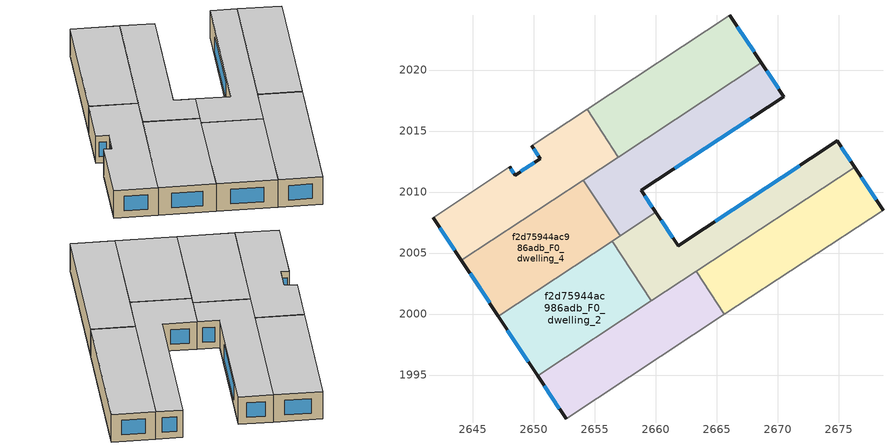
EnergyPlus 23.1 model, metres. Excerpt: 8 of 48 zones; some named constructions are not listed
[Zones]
f2d75944ac986adb_F0_dwelling_0
 floor ground (EU_floor_Construction): 2663.33,2003.49 2665.64,1999.97 2652.66,1991.43 2650.33,1994.94 z0
 wall outside (EU_wall_Construction): 2650.33,1994.94 2652.66,1991.43 z0:3
 wall to f2d75944ac986adb_F0_dwelling_1 (EU_wall_Construction): 2665.64,1999.97 2663.33,2003.49 z0:3
 wall adiabatic (EU_wall_Construction): 2652.66,1991.43 2665.64,1999.97 z0:3
 wall to f2d75944ac986adb_F0_dwelling_2 (EU_wall_Construction): 2659.65,2001.07 2650.33,1994.94 z0:3
 wall to f2d75944ac986adb_F0_dwelling_3 (EU_wall_Construction): 2663.33,2003.49 2659.65,2001.07 z0:3
 window (EU_Window_Construction): 2650.88,1994.12 2652.11,1992.25 z0.7:2.3
 ceiling to f2d75944ac986adb_F1_dwelling_0 (EU_floor_Construction): 2665.64,1999.97 2663.33,2003.49 2650.33,1994.94 2652.66,1991.43 z3
f2d75944ac986adb_F0_dwelling_1
 floor ground (EU_floor_Construction): 2676.31,2012.04 2678.64,2008.52 2665.64,1999.97 2663.33,2003.49 z0
 wall outside (EU_wall_Construction): 2678.64,2008.52 2676.31,2012.04 z0:3
 wall adiabatic (EU_wall_Construction): 2665.64,1999.97 2678.64,2008.52 z0:3
 wall to f2d75944ac986adb_F0_dwelling_3 (EU_wall_Construction): 2676.31,2012.04 2663.33,2003.49 z0:3
 window (EU_Window_Construction): 2678.09,2009.35 2676.86,2011.21 z0.7:2.3
 ceiling to f2d75944ac986adb_F1_dwelling_1 (EU_floor_Construction): 2678.64,2008.52 2676.31,2012.04 2663.33,2003.49 2665.64,1999.97 z3
f2d75944ac986adb_F0_dwelling_2
 floor ground (EU_floor_Construction): 2656.42,2005.98 2659.65,2001.07 2650.33,1994.94 2647.09,1999.84 z0
 wall outside (EU_wall_Construction): 2647.09,1999.84 2650.33,1994.94 z0:3
 wall to f2d75944ac986adb_F0_dwelling_3 (EU_wall_Construction): 2659.65,2001.07 2656.42,2005.98 z0:3
 wall to f2d75944ac986adb_F0_dwelling_4 (EU_wall_Construction): 2656.42,2005.98 2647.09,1999.84 z0:3
 window (EU_Window_Construction): 2647.85,1998.69 2649.57,1996.09 z0.7:2.3
 ceiling to f2d75944ac986adb_F1_dwelling_2 (EU_floor_Construction): 2659.65,2001.07 2656.42,2005.98 2647.09,1999.84 2650.33,1994.94 z3
f2d75944ac986adb_F0_dwelling_3
 floor ground (EU_floor_Construction): 2674.9,2014.19 2676.31,2012.04 2659.65,2001.07 2656.42,2005.98 2660.02,2008.34 2661.84,2005.59 z0
 wall outside (EU_wall_Construction): 2676.31,2012.04 2674.9,2014.19 2661.84,2005.59 2660.02,2008.34 z0:3
 wall to f2d75944ac986adb_F0_dwelling_5 (EU_wall_Construction): 2660.02,2008.34 2657.09,2006.41 z0:3
 wall to f2d75944ac986adb_F0_dwelling_4 (EU_wall_Construction): 2657.09,2006.42 2656.42,2005.98 z0:3
 window (EU_Window_Construction): 2671.83,2012.17 2664.9,2007.61 / 2675.98,2012.54 2675.23,2013.68 / 2661.41,2006.24 2660.44,2007.7 z0.7:2.3
 ceiling to f2d75944ac986adb_F1_dwelling_3 (EU_floor_Construction): 2676.31,2012.04 2674.9,2014.19 2661.84,2005.59 2660.02,2008.34 2656.42,2005.98 2659.65,2001.07 z3
f2d75944ac986adb_F0_dwelling_4
 floor ground (EU_floor_Construction): 2654.08,2010.99 2657.09,2006.42 2647.09,1999.84 2644.07,2004.4 z0
 wall outside (EU_wall_Construction): 2644.07,2004.4 2647.09,1999.84 z0:3
 wall to f2d75944ac986adb_F0_dwelling_5 (EU_wall_Construction): 2657.09,2006.42 2654.08,2010.99 z0:3
 wall to f2d75944ac986adb_F0_dwelling_6 (EU_wall_Construction): 2654.08,2010.99 2644.07,2004.4 z0:3
 window (EU_Window_Construction): 2644.78,2003.33 2646.38,2000.91 z0.7:2.3
 ceiling to f2d75944ac986adb_F1_dwelling_4 (EU_floor_Construction): 2657.09,2006.42 2654.08,2010.99 2644.07,2004.4 2647.09,1999.84 z3
f2d75944ac986adb_F0_dwelling_5
 floor ground (EU_floor_Construction): 2668.67,2020.59 2670.5,2017.82 2658.83,2010.13 2660.02,2008.34 2657.09,2006.42 2654.08,2010.99 z0
 wall outside (EU_wall_Construction): 2660.02,2008.34 2658.83,2010.13 2670.5,2017.82 2668.67,2020.59 z0:3
 wall to f2d75944ac986adb_F0_dwelling_7 (EU_wall_Construction): 2668.67,2020.59 2656.95,2012.87 z0:3
 wall to f2d75944ac986adb_F0_dwelling_6 (EU_wall_Construction): 2656.94,2012.87 2654.08,2010.99 z0:3
 window (EU_Window_Construction): 2670.07,2018.47 2669.1,2019.94 / 2661.57,2011.94 2667.76,2016.02 / 2659.74,2008.76 2659.11,2009.71 z0.7:2.3
 ceiling to f2d75944ac986adb_F1_dwelling_5 (EU_floor_Construction): 2660.02,2008.34 2658.83,2010.13 2670.5,2017.82 2668.67,2020.59 2654.08,2010.99 2657.09,2006.42 z3
f2d75944ac986adb_F0_dwelling_6
 floor ground (EU_floor_Construction): 2654.38,2016.78 2656.95,2012.87 2644.07,2004.4 2641.74,2007.91 2648.03,2012.06 2648.48,2011.38 2650.52,2012.72 2649.82,2013.78 z0
 wall outside (EU_wall_Construction): 2649.82,2013.78 2650.52,2012.72 2648.48,2011.38 2648.03,2012.06 / 2641.74,2007.91 2644.07,2004.4 z0:3
 wall adiabatic (EU_wall_Construction): 2648.03,2012.06 2641.74,2007.91 / 2654.38,2016.78 2649.82,2013.78 z0:3
 wall to f2d75944ac986adb_F0_dwelling_7 (EU_wall_Construction): 2656.95,2012.87 2654.38,2016.78 z0:3
 window (EU_Window_Construction): 2648.37,2011.54 2648.14,2011.9 / 2650.04,2012.41 2648.96,2011.69 / 2649.99,2013.53 2650.36,2012.97 / 2642.29,2007.09 2643.52,2005.22 z0.7:2.3
 ceiling to f2d75944ac986adb_F1_dwelling_6 (EU_floor_Construction): 2656.95,2012.87 2654.38,2016.78 2649.82,2013.78 2650.52,2012.72 2648.48,2011.38 2648.03,2012.06 2641.74,2007.91 2644.07,2004.4 z3
f2d75944ac986adb_F0_dwelling_7
 floor ground (EU_floor_Construction): 2666.09,2024.48 2668.67,2020.59 2656.95,2012.87 2654.38,2016.78 z0
 wall outside (EU_wall_Construction): 2668.67,2020.59 2666.09,2024.48 z0:3
 wall adiabatic (EU_wall_Construction): 2666.09,2024.48 2654.38,2016.78 z0:3
 window (EU_Window_Construction): 2668.06,2021.5 2666.7,2023.56 z0.7:2.3
 ceiling to f2d75944ac986adb_F1_dwelling_7 (EU_floor_Construction): 2668.67,2020.59 2666.09,2024.48 2654.38,2016.78 2656.95,2012.87 z3
[SCHEDULE:FILE] Column Number=1; Rows to Skip at Top=0; Number of Hours of Data=8760; Column Separator=Comma; Interpolate to Timestep=No; Minutes per Item=60; Adjust Schedule for Daylight Savings=Yes
Name | File
EU_Step8_GainSchedule_f2d75944ac986adb_F1_dwelling_6_f000 | ../../schedules/f2d75944ac986adb/f2d75944ac986adb_F1_dwelling_6_f000_gain.csv
EU_Step8_GainSchedule_f2d75944ac986adb_F1_dwelling_7_f000 | ../../schedules/f2d75944ac986adb/f2d75944ac986adb_F1_dwelling_7_f000_gain.csv
EU_Step8_GainSchedule_f2d75944ac986adb_F2_dwelling_0_f000 | ../../schedules/f2d75944ac986adb/f2d75944ac986adb_F2_dwelling_0_f000_gain.csv
EU_Step8_GainSchedule_f2d75944ac986adb_F2_dwelling_1_f000 | ../../schedules/f2d75944ac986adb/f2d75944ac986adb_F2_dwelling_1_f000_gain.csv
EU_Step8_GainSchedule_f2d75944ac986adb_F2_dwelling_2_f000 | ../../schedules/f2d75944ac986adb/f2d75944ac986adb_F2_dwelling_2_f000_gain.csv
EU_Step8_GainSchedule_f2d75944ac986adb_F2_dwelling_3_f000 | ../../schedules/f2d75944ac986adb/f2d75944ac986adb_F2_dwelling_3_f000_gain.csv
EU_Step8_GainSchedule_f2d75944ac986adb_F2_dwelling_4_f000 | ../../schedules/f2d75944ac986adb/f2d75944ac986adb_F2_dwelling_4_f000_gain.csv
EU_Step8_GainSchedule_f2d75944ac986adb_F2_dwelling_5_f000 | ../../schedules/f2d75944ac986adb/f2d75944ac986adb_F2_dwelling_5_f000_gain.csv
EU_Step8_GainSchedule_f2d75944ac986adb_F2_dwelling_6_f000 | ../../schedules/f2d75944ac986adb/f2d75944ac986adb_F2_dwelling_6_f000_gain.csv
EU_Step8_GainSchedule_f2d75944ac986adb_F2_dwelling_7_f000 | ../../schedules/f2d75944ac986adb/f2d75944ac986adb_F2_dwelling_7_f000_gain.csv
EU_Step8_GainSchedule_f2d75944ac986adb_F3_dwelling_0_f000 | ../../schedules/f2d75944ac986adb/f2d75944ac986adb_F3_dwelling_0_f000_gain.csv
EU_Step8_GainSchedule_f2d75944ac986adb_F3_dwelling_1_f000 | ../../schedules/f2d75944ac986adb/f2d75944ac986adb_F3_dwelling_1_f000_gain.csv
EU_Step8_GainSchedule_f2d75944ac986adb_F3_dwelling_2_f000 | ../../schedules/f2d75944ac986adb/f2d75944ac986adb_F3_dwelling_2_f000_gain.csv
EU_Step8_GainSchedule_f2d75944ac986adb_F3_dwelling_3_f000 | ../../schedules/f2d75944ac986adb/f2d75944ac986adb_F3_dwelling_3_f000_gain.csv
EU_Step8_GainSchedule_f2d75944ac986adb_F3_dwelling_4_f000 | ../../schedules/f2d75944ac986adb/f2d75944ac986adb_F3_dwelling_4_f000_gain.csv
EU_Step8_GainSchedule_f2d75944ac986adb_F3_dwelling_5_f000 | ../../schedules/f2d75944ac986adb/f2d75944ac986adb_F3_dwelling_5_f000_gain.csv
EU_Step8_GainSchedule_f2d75944ac986adb_F3_dwelling_6_f000 | ../../schedules/f2d75944ac986adb/f2d75944ac986adb_F3_dwelling_6_f000_gain.csv
EU_Step8_GainSchedule_f2d75944ac986adb_F3_dwelling_7_f000 | ../../schedules/f2d75944ac986adb/f2d75944ac986adb_F3_dwelling_7_f000_gain.csv
